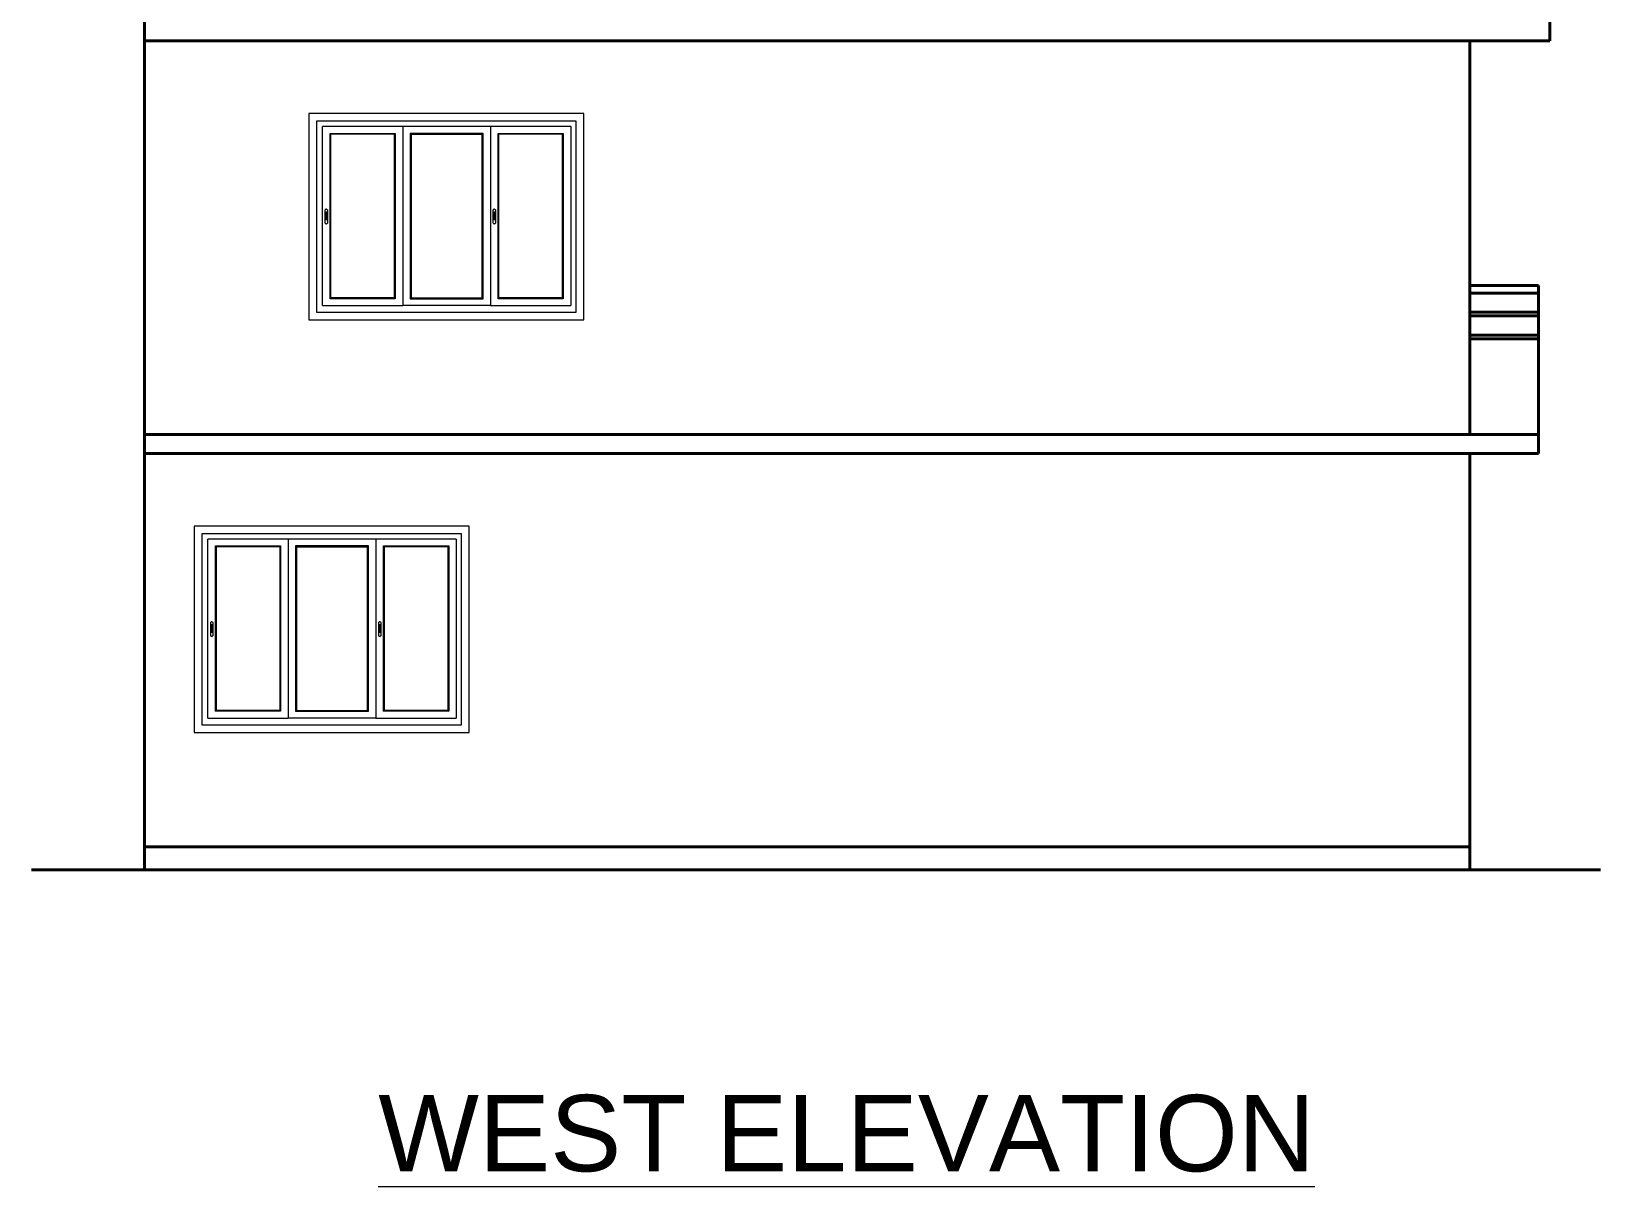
# Model space of a CAD drawing. Header units: inches. Extents: x 160056 to 168773, y -25300 to -22134.
# Drawn here: x 167060.2 to 167471.1, y -24398.7 to -24096.3 of the extents above; entities that cross this region are included whole.
import ezdxf

# ---------------------------------------------------------------- set-up
doc = ezdxf.new("R2010")
doc.units = ezdxf.units.IN
doc.header["$LTSCALE"] = 0.5
doc.header["$MEASUREMENT"] = 0
for name, color, linetype, lineweight in [('PARAPET', 50, 'Continuous', 13), ('Text-100.w', 254, 'Continuous', 9), ('wall', 1, 'Continuous', 40), ('window', 4, 'Continuous', 13)]:
    doc.layers.add(name, color=color, linetype=linetype, lineweight=lineweight)
doc.styles.add('arial', font='arial.ttf')

msp = doc.modelspace()

# ---------------------------------------------------------------- linework, layer by layer
at = {"layer": 'PARAPET'}
for p, q in [((167148.17, -24117.76), (167132.86, -24117.76)), ((167132.86, -24117.76), (167132.86, -24130.99)), ((167188.19, -24117.76), (167148.17, -24117.76)), ((167204.86, -24117.76), (167188.19, -24117.76)), ((167204.86, -24130.99), (167204.86, -24117.76)), ((167134.86, -24119.76), (167134.86, -24130.99)), ((167148.17, -24119.76), (167134.86, -24119.76)), ((167188.19, -24119.76), (167148.17, -24119.76)), ((167202.86, -24119.76), (167188.19, -24119.76)), ((167202.86, -24130.99), (167202.86, -24119.76)), ((167132.86, -24130.99), (167132.86, -24154.95)), ((167134.86, -24130.99), (167134.86, -24154.95)), ((167202.86, -24154.95), (167202.86, -24130.99)), ((167204.86, -24154.95), (167204.86, -24130.99)), ((167132.86, -24154.95), (167132.86, -24171.76)), ((167134.86, -24154.95), (167134.86, -24169.76)), ((167202.86, -24169.76), (167202.86, -24154.95)), ((167204.86, -24171.76), (167204.86, -24154.95)), ((167132.86, -24171.76), (167148.17, -24171.76)), ((167134.86, -24169.76), (167148.17, -24169.76)), ((167148.17, -24169.76), (167188.19, -24169.76)), ((167148.17, -24171.76), (167188.19, -24171.76)), ((167188.19, -24169.76), (167202.86, -24169.76)), ((167188.19, -24171.76), (167204.86, -24171.76)), ((167118.17, -24225.76), (167102.86, -24225.76)), ((167102.86, -24225.76), (167102.86, -24238.99)), ((167104.86, -24227.76), (167104.86, -24238.99)), ((167118.17, -24227.76), (167104.86, -24227.76)), ((167158.19, -24225.76), (167118.17, -24225.76)), ((167158.19, -24227.76), (167118.17, -24227.76)), ((167174.86, -24225.76), (167158.19, -24225.76)), ((167172.86, -24227.76), (167158.19, -24227.76)), ((167172.86, -24238.99), (167172.86, -24227.76)), ((167174.86, -24238.99), (167174.86, -24225.76)), ((167102.86, -24238.99), (167102.86, -24262.95)), ((167104.86, -24238.99), (167104.86, -24262.95)), ((167172.86, -24262.95), (167172.86, -24238.99)), ((167174.86, -24262.95), (167174.86, -24238.99)), ((167102.86, -24262.95), (167102.86, -24279.76)), ((167104.86, -24262.95), (167104.86, -24277.76)), ((167172.86, -24277.76), (167172.86, -24262.95)), ((167174.86, -24279.76), (167174.86, -24262.95)), ((167104.86, -24277.76), (167118.17, -24277.76)), ((167118.17, -24277.76), (167158.19, -24277.76)), ((167158.19, -24277.76), (167172.86, -24277.76)), ((167102.86, -24279.76), (167118.17, -24279.76)), ((167118.17, -24279.76), (167158.19, -24279.76)), ((167158.19, -24279.76), (167174.86, -24279.76))]:
    msp.add_line(p, q, dxfattribs=at)
at = {"layer": 'wall'}
for p, q in [((167089.86, -23946.76), (167089.86, -24315.76)), ((167457.86, -24098.76), (167457.86, -24054.76)), ((167089.86, -24098.76), (167457.86, -24098.76)), ((167436.86, -24098.76), (167436.86, -24201.76)), ((167436.86, -24162.76), (167454.86, -24162.76)), ((167454.86, -24162.76), (167454.86, -24206.76)), ((167436.86, -24164.76), (167454.86, -24164.76)), ((167436.86, -24169.76), (167454.86, -24169.76)), ((167436.86, -24170.76), (167454.86, -24170.76)), ((167436.86, -24175.76), (167454.86, -24175.76)), ((167436.86, -24176.76), (167454.86, -24176.76)), ((167089.86, -24201.76), (167454.86, -24201.76)), ((167089.86, -24315.76), (167089.86, -24202.76)), ((167089.86, -24206.76), (167454.86, -24206.76)), ((167436.86, -24206.76), (167436.86, -24315.76)), ((167089.86, -24309.76), (167436.86, -24309.76)), ((167089.86, -24309.76), (167089.86, -24315.76)), ((167060.25, -24315.76), (167471.13, -24315.76))]:
    msp.add_line(p, q, dxfattribs=at)
at = {"layer": 'window'}
for p, q in [((167136.47, -24130.99), (167136.47, -24121.16)), ((167148.17, -24121.16), (167136.47, -24121.16)), ((167188.19, -24121.16), (167148.17, -24121.16)), ((167157.47, -24121.16), (167157.47, -24130.99)), ((167180.47, -24121.16), (167180.47, -24130.99)), ((167201.47, -24121.16), (167188.19, -24121.16)), ((167201.47, -24121.16), (167201.47, -24130.99)), ((167138.44, -24130.99), (167138.44, -24122.96)), ((167138.44, -24122.96), (167148.17, -24122.96)), ((167138.68, -24123.18), (167138.44, -24122.96)), ((167138.68, -24130.99), (167138.68, -24123.18)), ((167148.17, -24123.18), (167138.68, -24123.18)), ((167148.17, -24122.96), (167155.51, -24122.96)), ((167155.26, -24123.18), (167148.17, -24123.18)), ((167155.26, -24123.18), (167155.51, -24122.96)), ((167155.26, -24123.18), (167155.26, -24130.99)), ((167155.51, -24122.96), (167155.51, -24130.99)), ((167178.51, -24122.96), (167159.44, -24122.96)), ((167159.44, -24122.96), (167159.44, -24130.99)), ((167159.68, -24123.18), (167159.44, -24122.96)), ((167159.68, -24123.18), (167159.68, -24130.99)), ((167159.68, -24123.18), (167178.26, -24123.18)), ((167178.26, -24123.18), (167178.51, -24122.96)), ((167178.26, -24130.99), (167178.26, -24123.18)), ((167178.51, -24130.99), (167178.51, -24122.96)), ((167182.44, -24130.99), (167182.44, -24122.96)), ((167182.44, -24122.96), (167188.19, -24122.96)), ((167182.68, -24123.18), (167182.44, -24122.96)), ((167182.68, -24130.99), (167182.68, -24123.18)), ((167188.19, -24123.18), (167182.68, -24123.18)), ((167188.19, -24122.96), (167199.51, -24122.96)), ((167199.26, -24123.18), (167188.19, -24123.18)), ((167199.26, -24123.18), (167199.51, -24122.96)), ((167199.26, -24123.18), (167199.26, -24130.99)), ((167199.51, -24122.96), (167199.51, -24130.99)), ((167136.47, -24154.95), (167136.47, -24130.99)), ((167138.44, -24154.95), (167138.44, -24130.99)), ((167138.68, -24154.95), (167138.68, -24130.99)), ((167155.26, -24130.99), (167155.26, -24154.95)), ((167155.51, -24130.99), (167155.51, -24154.95)), ((167157.47, -24130.99), (167157.47, -24154.95)), ((167159.44, -24130.99), (167159.44, -24154.95)), ((167159.68, -24130.99), (167159.68, -24154.95)), ((167178.26, -24154.95), (167178.26, -24130.99)), ((167178.51, -24154.95), (167178.51, -24130.99)), ((167180.47, -24130.99), (167180.47, -24154.95)), ((167182.44, -24154.95), (167182.44, -24130.99)), ((167182.68, -24154.95), (167182.68, -24130.99)), ((167199.26, -24130.99), (167199.26, -24154.95)), ((167199.51, -24130.99), (167199.51, -24154.95)), ((167201.47, -24130.99), (167201.47, -24154.95)), ((167137.2, -24143), (167137.21, -24142.97)), ((167137.2, -24143.03), (167137.21, -24142.97)), ((167137.2, -24143.03), (167137.2, -24143)), ((167137.2, -24146.43), (167137.2, -24143.03)), ((167137.21, -24142.97), (167137.23, -24142.93)), ((167137.23, -24142.93), (167137.25, -24142.9)), ((167137.28, -24142.88), (167137.25, -24142.9)), ((167137.31, -24142.86), (167137.28, -24142.88)), ((167137.31, -24142.86), (167137.35, -24142.84)), ((167137.39, -24142.82), (167137.35, -24142.84)), ((167137.43, -24142.82), (167137.39, -24142.82)), ((167137.47, -24142.81), (167137.43, -24142.82)), ((167137.51, -24142.82), (167137.47, -24142.81)), ((167137.51, -24142.82), (167137.55, -24142.82)), ((167137.55, -24142.82), (167137.59, -24142.84)), ((167137.59, -24142.84), (167137.63, -24142.86)), ((167137.63, -24142.86), (167137.66, -24142.88)), ((167137.66, -24142.88), (167137.69, -24142.9)), ((167137.71, -24142.93), (167137.69, -24142.9)), ((167137.73, -24142.97), (167137.71, -24142.93)), ((167137.74, -24143), (167137.73, -24142.97)), ((167137.74, -24143), (167137.74, -24143.03)), ((167137.74, -24143.03), (167137.74, -24146.43)), ((167181.2, -24143), (167181.21, -24142.97)), ((167181.2, -24143.03), (167181.21, -24142.97)), ((167181.2, -24143.03), (167181.2, -24143)), ((167181.2, -24146.43), (167181.2, -24143.03)), ((167181.21, -24142.97), (167181.23, -24142.93)), ((167181.23, -24142.93), (167181.25, -24142.9)), ((167181.28, -24142.88), (167181.25, -24142.9)), ((167181.31, -24142.86), (167181.28, -24142.88)), ((167181.31, -24142.86), (167181.35, -24142.84)), ((167181.39, -24142.82), (167181.35, -24142.84)), ((167181.43, -24142.82), (167181.39, -24142.82)), ((167181.47, -24142.81), (167181.43, -24142.82)), ((167181.51, -24142.82), (167181.47, -24142.81)), ((167181.51, -24142.82), (167181.55, -24142.82)), ((167181.55, -24142.82), (167181.59, -24142.84)), ((167181.59, -24142.84), (167181.63, -24142.86)), ((167181.63, -24142.86), (167181.66, -24142.88)), ((167181.66, -24142.88), (167181.69, -24142.9)), ((167181.71, -24142.93), (167181.69, -24142.9)), ((167181.73, -24142.97), (167181.71, -24142.93)), ((167181.74, -24143), (167181.73, -24142.97)), ((167181.74, -24143), (167181.74, -24143.03)), ((167181.74, -24143.03), (167181.74, -24146.43)), ((167137.2, -24146.46), (167137.2, -24146.43)), ((167137.21, -24146.49), (167137.2, -24146.46)), ((167137.21, -24146.49), (167137.23, -24146.53)), ((167137.23, -24146.53), (167137.25, -24146.56)), ((167137.25, -24146.56), (167137.28, -24146.58)), ((167137.31, -24146.6), (167137.28, -24146.58)), ((167137.3, -24143.71), (167137.29, -24143.73)), ((167137.29, -24143.73), (167137.29, -24143.75)), ((167137.29, -24143.75), (167137.29, -24145.46)), ((167137.29, -24145.48), (167137.29, -24145.46)), ((167137.3, -24145.51), (167137.29, -24145.48)), ((167137.31, -24143.68), (167137.3, -24143.71)), ((167137.31, -24145.53), (167137.3, -24145.51)), ((167137.32, -24143.66), (167137.31, -24143.68)), ((167137.32, -24145.55), (167137.31, -24145.53)), ((167137.35, -24146.62), (167137.31, -24146.6)), ((167137.34, -24143.65), (167137.32, -24143.66)), ((167137.34, -24145.56), (167137.32, -24145.55)), ((167137.36, -24143.63), (167137.34, -24143.65)), ((167137.36, -24145.58), (167137.34, -24145.56)), ((167137.35, -24146.62), (167137.39, -24146.64)), ((167137.39, -24143.62), (167137.36, -24143.63)), ((167137.39, -24145.59), (167137.36, -24145.58)), ((167137.41, -24143.61), (167137.39, -24143.62)), ((167137.41, -24145.6), (167137.39, -24145.59)), ((167137.43, -24146.64), (167137.39, -24146.64)), ((167137.44, -24143.61), (167137.41, -24143.61)), ((167137.44, -24145.61), (167137.41, -24145.6)), ((167137.47, -24146.65), (167137.43, -24146.64)), ((167137.47, -24143.6), (167137.44, -24143.61)), ((167137.47, -24145.61), (167137.44, -24145.61)), ((167137.5, -24143.61), (167137.47, -24143.6)), ((167137.5, -24145.61), (167137.47, -24145.61)), ((167137.47, -24146.65), (167137.51, -24146.64)), ((167137.53, -24143.61), (167137.5, -24143.61)), ((167137.53, -24145.6), (167137.5, -24145.61)), ((167137.51, -24146.64), (167137.55, -24146.64)), ((167137.55, -24143.62), (167137.53, -24143.61)), ((167137.55, -24145.59), (167137.53, -24145.6)), ((167137.58, -24143.63), (167137.55, -24143.62)), ((167137.58, -24145.58), (167137.55, -24145.59)), ((167137.59, -24146.62), (167137.55, -24146.64)), ((167137.6, -24143.65), (167137.58, -24143.63)), ((167137.6, -24145.56), (167137.58, -24145.58)), ((167137.63, -24146.6), (167137.59, -24146.62)), ((167137.62, -24143.66), (167137.6, -24143.65)), ((167137.62, -24145.55), (167137.6, -24145.56)), ((167137.63, -24143.68), (167137.62, -24143.66)), ((167137.63, -24145.53), (167137.62, -24145.55)), ((167137.64, -24143.71), (167137.63, -24143.68)), ((167137.64, -24145.51), (167137.63, -24145.53)), ((167137.63, -24146.6), (167137.66, -24146.58)), ((167137.65, -24143.73), (167137.64, -24143.71)), ((167137.65, -24145.48), (167137.64, -24145.51)), ((167137.65, -24143.75), (167137.65, -24143.73)), ((167137.65, -24145.46), (167137.65, -24143.75)), ((167137.65, -24145.46), (167137.65, -24145.48)), ((167137.66, -24146.58), (167137.69, -24146.56)), ((167137.69, -24146.56), (167137.71, -24146.53)), ((167137.73, -24146.49), (167137.71, -24146.53)), ((167137.74, -24146.43), (167137.73, -24146.49)), ((167137.74, -24146.46), (167137.73, -24146.49)), ((167137.74, -24146.46), (167137.74, -24146.43)), ((167181.2, -24146.46), (167181.2, -24146.43)), ((167181.21, -24146.49), (167181.2, -24146.46)), ((167181.21, -24146.49), (167181.23, -24146.53)), ((167181.23, -24146.53), (167181.25, -24146.56)), ((167181.25, -24146.56), (167181.28, -24146.58)), ((167181.31, -24146.6), (167181.28, -24146.58)), ((167181.3, -24143.71), (167181.29, -24143.73)), ((167181.29, -24143.73), (167181.29, -24143.75)), ((167181.29, -24143.75), (167181.29, -24145.46)), ((167181.29, -24145.48), (167181.29, -24145.46)), ((167181.3, -24145.51), (167181.29, -24145.48)), ((167181.31, -24143.68), (167181.3, -24143.71)), ((167181.31, -24145.53), (167181.3, -24145.51)), ((167181.32, -24143.66), (167181.31, -24143.68)), ((167181.32, -24145.55), (167181.31, -24145.53)), ((167181.35, -24146.62), (167181.31, -24146.6)), ((167181.34, -24143.65), (167181.32, -24143.66)), ((167181.34, -24145.56), (167181.32, -24145.55)), ((167181.36, -24143.63), (167181.34, -24143.65)), ((167181.36, -24145.58), (167181.34, -24145.56)), ((167181.35, -24146.62), (167181.39, -24146.64)), ((167181.39, -24143.62), (167181.36, -24143.63)), ((167181.39, -24145.59), (167181.36, -24145.58)), ((167181.41, -24143.61), (167181.39, -24143.62)), ((167181.41, -24145.6), (167181.39, -24145.59)), ((167181.43, -24146.64), (167181.39, -24146.64)), ((167181.44, -24143.61), (167181.41, -24143.61)), ((167181.44, -24145.61), (167181.41, -24145.6)), ((167181.47, -24146.65), (167181.43, -24146.64)), ((167181.47, -24143.6), (167181.44, -24143.61)), ((167181.47, -24145.61), (167181.44, -24145.61)), ((167181.5, -24143.61), (167181.47, -24143.6)), ((167181.5, -24145.61), (167181.47, -24145.61)), ((167181.47, -24146.65), (167181.51, -24146.64)), ((167181.53, -24143.61), (167181.5, -24143.61)), ((167181.53, -24145.6), (167181.5, -24145.61)), ((167181.51, -24146.64), (167181.55, -24146.64)), ((167181.55, -24143.62), (167181.53, -24143.61)), ((167181.55, -24145.59), (167181.53, -24145.6)), ((167181.58, -24143.63), (167181.55, -24143.62)), ((167181.58, -24145.58), (167181.55, -24145.59)), ((167181.59, -24146.62), (167181.55, -24146.64)), ((167181.6, -24143.65), (167181.58, -24143.63)), ((167181.6, -24145.56), (167181.58, -24145.58)), ((167181.63, -24146.6), (167181.59, -24146.62)), ((167181.62, -24143.66), (167181.6, -24143.65)), ((167181.62, -24145.55), (167181.6, -24145.56)), ((167181.63, -24143.68), (167181.62, -24143.66)), ((167181.63, -24145.53), (167181.62, -24145.55)), ((167181.64, -24143.71), (167181.63, -24143.68)), ((167181.64, -24145.51), (167181.63, -24145.53)), ((167181.63, -24146.6), (167181.66, -24146.58)), ((167181.65, -24143.73), (167181.64, -24143.71)), ((167181.65, -24145.48), (167181.64, -24145.51)), ((167181.65, -24143.75), (167181.65, -24143.73)), ((167181.65, -24145.46), (167181.65, -24143.75)), ((167181.65, -24145.46), (167181.65, -24145.48)), ((167181.66, -24146.58), (167181.69, -24146.56)), ((167181.69, -24146.56), (167181.71, -24146.53)), ((167181.73, -24146.49), (167181.71, -24146.53)), ((167181.74, -24146.43), (167181.73, -24146.49)), ((167181.74, -24146.46), (167181.73, -24146.49)), ((167181.74, -24146.46), (167181.74, -24146.43)), ((167136.47, -24168.05), (167136.47, -24154.95)), ((167138.44, -24166.25), (167138.44, -24154.95)), ((167138.68, -24166.02), (167138.68, -24154.95)), ((167155.26, -24154.95), (167155.26, -24166.02)), ((167155.51, -24154.95), (167155.51, -24166.25)), ((167157.47, -24154.95), (167157.47, -24168.05)), ((167159.44, -24154.95), (167159.44, -24166.25)), ((167159.68, -24154.95), (167159.68, -24166.02)), ((167178.26, -24166.02), (167178.26, -24154.95)), ((167178.51, -24166.25), (167178.51, -24154.95)), ((167180.47, -24154.95), (167180.47, -24168.05)), ((167182.44, -24166.25), (167182.44, -24154.95)), ((167182.68, -24166.02), (167182.68, -24154.95)), ((167199.26, -24154.95), (167199.26, -24166.02)), ((167199.51, -24154.95), (167199.51, -24166.25)), ((167201.47, -24154.95), (167201.47, -24168.05)), ((167138.44, -24166.25), (167138.68, -24166.02)), ((167148.17, -24166.25), (167138.44, -24166.25)), ((167148.17, -24166.02), (167138.68, -24166.02)), ((167155.26, -24166.02), (167148.17, -24166.02)), ((167155.51, -24166.25), (167148.17, -24166.25)), ((167155.26, -24166.02), (167155.51, -24166.25)), ((167159.68, -24166.02), (167159.44, -24166.25)), ((167159.44, -24166.25), (167178.51, -24166.25)), ((167159.68, -24166.02), (167178.26, -24166.02)), ((167178.51, -24166.25), (167178.26, -24166.02)), ((167182.44, -24166.25), (167182.68, -24166.02)), ((167188.19, -24166.25), (167182.44, -24166.25)), ((167188.19, -24166.02), (167182.68, -24166.02)), ((167199.26, -24166.02), (167188.19, -24166.02)), ((167199.51, -24166.25), (167188.19, -24166.25)), ((167199.26, -24166.02), (167199.51, -24166.25)), ((167136.47, -24168.05), (167148.17, -24168.05)), ((167148.17, -24168.05), (167157.47, -24168.05)), ((167180.47, -24168.05), (167157.47, -24168.05)), ((167180.47, -24168.05), (167188.19, -24168.05)), ((167188.19, -24168.05), (167201.47, -24168.05)), ((167106.47, -24238.99), (167106.47, -24229.16)), ((167118.17, -24229.16), (167106.47, -24229.16)), ((167158.19, -24229.16), (167118.17, -24229.16)), ((167127.47, -24229.16), (167127.47, -24238.99)), ((167150.47, -24229.16), (167150.47, -24238.99)), ((167171.47, -24229.16), (167158.19, -24229.16)), ((167171.47, -24229.16), (167171.47, -24238.99)), ((167108.44, -24238.99), (167108.44, -24230.96)), ((167108.44, -24230.96), (167118.17, -24230.96)), ((167108.68, -24231.18), (167108.44, -24230.96)), ((167108.68, -24238.99), (167108.68, -24231.18)), ((167118.17, -24231.18), (167108.68, -24231.18)), ((167118.17, -24230.96), (167125.51, -24230.96)), ((167125.26, -24231.18), (167118.17, -24231.18)), ((167125.26, -24231.18), (167125.51, -24230.96)), ((167125.26, -24231.18), (167125.26, -24238.99)), ((167125.51, -24230.96), (167125.51, -24238.99)), ((167148.51, -24230.96), (167129.44, -24230.96)), ((167129.44, -24230.96), (167129.44, -24238.99)), ((167129.68, -24231.18), (167129.44, -24230.96)), ((167129.68, -24231.18), (167129.68, -24238.99)), ((167129.68, -24231.18), (167148.26, -24231.18)), ((167148.26, -24231.18), (167148.51, -24230.96)), ((167148.26, -24238.99), (167148.26, -24231.18)), ((167148.51, -24238.99), (167148.51, -24230.96)), ((167152.44, -24238.99), (167152.44, -24230.96)), ((167152.44, -24230.96), (167158.19, -24230.96)), ((167152.68, -24231.18), (167152.44, -24230.96)), ((167152.68, -24238.99), (167152.68, -24231.18)), ((167158.19, -24231.18), (167152.68, -24231.18)), ((167158.19, -24230.96), (167169.51, -24230.96)), ((167169.26, -24231.18), (167158.19, -24231.18)), ((167169.26, -24231.18), (167169.51, -24230.96)), ((167169.26, -24231.18), (167169.26, -24238.99)), ((167169.51, -24230.96), (167169.51, -24238.99)), ((167106.47, -24262.95), (167106.47, -24238.99)), ((167108.44, -24262.95), (167108.44, -24238.99)), ((167108.68, -24262.95), (167108.68, -24238.99)), ((167125.26, -24238.99), (167125.26, -24262.95)), ((167125.51, -24238.99), (167125.51, -24262.95)), ((167127.47, -24238.99), (167127.47, -24262.95)), ((167129.44, -24238.99), (167129.44, -24262.95)), ((167129.68, -24238.99), (167129.68, -24262.95)), ((167148.26, -24262.95), (167148.26, -24238.99)), ((167148.51, -24262.95), (167148.51, -24238.99)), ((167150.47, -24238.99), (167150.47, -24262.95)), ((167152.44, -24262.95), (167152.44, -24238.99)), ((167152.68, -24262.95), (167152.68, -24238.99)), ((167169.26, -24238.99), (167169.26, -24262.95)), ((167169.51, -24238.99), (167169.51, -24262.95)), ((167171.47, -24238.99), (167171.47, -24262.95)), ((167107.2, -24251), (167107.21, -24250.97)), ((167107.2, -24251.03), (167107.21, -24250.97)), ((167107.2, -24251.03), (167107.2, -24251)), ((167107.2, -24254.43), (167107.2, -24251.03)), ((167107.21, -24250.97), (167107.23, -24250.93)), ((167107.23, -24250.93), (167107.25, -24250.9)), ((167107.28, -24250.88), (167107.25, -24250.9)), ((167107.31, -24250.86), (167107.28, -24250.88)), ((167107.3, -24251.71), (167107.29, -24251.73)), ((167107.29, -24251.73), (167107.29, -24251.75)), ((167107.29, -24251.75), (167107.29, -24253.46)), ((167107.29, -24253.48), (167107.29, -24253.46)), ((167107.3, -24253.51), (167107.29, -24253.48)), ((167107.31, -24251.68), (167107.3, -24251.71)), ((167107.31, -24253.53), (167107.3, -24253.51)), ((167107.31, -24250.86), (167107.35, -24250.84)), ((167107.32, -24251.66), (167107.31, -24251.68)), ((167107.32, -24253.55), (167107.31, -24253.53)), ((167107.34, -24251.65), (167107.32, -24251.66)), ((167107.34, -24253.56), (167107.32, -24253.55)), ((167107.36, -24251.63), (167107.34, -24251.65)), ((167107.36, -24253.58), (167107.34, -24253.56)), ((167107.39, -24250.82), (167107.35, -24250.84)), ((167107.39, -24251.62), (167107.36, -24251.63)), ((167107.39, -24253.59), (167107.36, -24253.58)), ((167107.43, -24250.82), (167107.39, -24250.82)), ((167107.41, -24251.61), (167107.39, -24251.62)), ((167107.41, -24253.6), (167107.39, -24253.59)), ((167107.44, -24251.61), (167107.41, -24251.61)), ((167107.44, -24253.61), (167107.41, -24253.6)), ((167107.47, -24250.81), (167107.43, -24250.82)), ((167107.47, -24251.6), (167107.44, -24251.61)), ((167107.47, -24253.61), (167107.44, -24253.61)), ((167107.51, -24250.82), (167107.47, -24250.81)), ((167107.5, -24251.61), (167107.47, -24251.6)), ((167107.5, -24253.61), (167107.47, -24253.61)), ((167107.53, -24251.61), (167107.5, -24251.61)), ((167107.53, -24253.6), (167107.5, -24253.61)), ((167107.51, -24250.82), (167107.55, -24250.82)), ((167107.55, -24251.62), (167107.53, -24251.61)), ((167107.55, -24253.59), (167107.53, -24253.6)), ((167107.55, -24250.82), (167107.59, -24250.84)), ((167107.58, -24251.63), (167107.55, -24251.62)), ((167107.58, -24253.58), (167107.55, -24253.59)), ((167107.6, -24251.65), (167107.58, -24251.63)), ((167107.6, -24253.56), (167107.58, -24253.58)), ((167107.59, -24250.84), (167107.63, -24250.86)), ((167107.62, -24251.66), (167107.6, -24251.65)), ((167107.62, -24253.55), (167107.6, -24253.56)), ((167107.63, -24251.68), (167107.62, -24251.66)), ((167107.63, -24253.53), (167107.62, -24253.55)), ((167107.63, -24250.86), (167107.66, -24250.88)), ((167107.64, -24251.71), (167107.63, -24251.68)), ((167107.64, -24253.51), (167107.63, -24253.53)), ((167107.65, -24251.73), (167107.64, -24251.71)), ((167107.65, -24253.48), (167107.64, -24253.51)), ((167107.65, -24251.75), (167107.65, -24251.73)), ((167107.65, -24253.46), (167107.65, -24251.75)), ((167107.65, -24253.46), (167107.65, -24253.48)), ((167107.66, -24250.88), (167107.69, -24250.9)), ((167107.71, -24250.93), (167107.69, -24250.9)), ((167107.73, -24250.97), (167107.71, -24250.93)), ((167107.74, -24251), (167107.73, -24250.97)), ((167107.74, -24251), (167107.74, -24251.03)), ((167107.74, -24251.03), (167107.74, -24254.43)), ((167151.2, -24251), (167151.21, -24250.97)), ((167151.2, -24251.03), (167151.21, -24250.97)), ((167151.2, -24251.03), (167151.2, -24251)), ((167151.2, -24254.43), (167151.2, -24251.03)), ((167151.21, -24250.97), (167151.23, -24250.93)), ((167151.23, -24250.93), (167151.25, -24250.9)), ((167151.28, -24250.88), (167151.25, -24250.9)), ((167151.31, -24250.86), (167151.28, -24250.88)), ((167151.3, -24251.71), (167151.29, -24251.73)), ((167151.29, -24251.73), (167151.29, -24251.75)), ((167151.29, -24251.75), (167151.29, -24253.46)), ((167151.29, -24253.48), (167151.29, -24253.46)), ((167151.3, -24253.51), (167151.29, -24253.48)), ((167151.31, -24251.68), (167151.3, -24251.71)), ((167151.31, -24253.53), (167151.3, -24253.51)), ((167151.31, -24250.86), (167151.35, -24250.84)), ((167151.32, -24251.66), (167151.31, -24251.68)), ((167151.32, -24253.55), (167151.31, -24253.53)), ((167151.34, -24251.65), (167151.32, -24251.66)), ((167151.34, -24253.56), (167151.32, -24253.55)), ((167151.36, -24251.63), (167151.34, -24251.65)), ((167151.36, -24253.58), (167151.34, -24253.56)), ((167151.39, -24250.82), (167151.35, -24250.84)), ((167151.39, -24251.62), (167151.36, -24251.63)), ((167151.39, -24253.59), (167151.36, -24253.58)), ((167151.43, -24250.82), (167151.39, -24250.82)), ((167151.41, -24251.61), (167151.39, -24251.62)), ((167151.41, -24253.6), (167151.39, -24253.59)), ((167151.44, -24251.61), (167151.41, -24251.61)), ((167151.44, -24253.61), (167151.41, -24253.6)), ((167151.47, -24250.81), (167151.43, -24250.82)), ((167151.47, -24251.6), (167151.44, -24251.61)), ((167151.47, -24253.61), (167151.44, -24253.61)), ((167151.51, -24250.82), (167151.47, -24250.81)), ((167151.5, -24251.61), (167151.47, -24251.6)), ((167151.5, -24253.61), (167151.47, -24253.61)), ((167151.53, -24251.61), (167151.5, -24251.61)), ((167151.53, -24253.6), (167151.5, -24253.61)), ((167151.51, -24250.82), (167151.55, -24250.82)), ((167151.55, -24251.62), (167151.53, -24251.61)), ((167151.55, -24253.59), (167151.53, -24253.6)), ((167151.55, -24250.82), (167151.59, -24250.84)), ((167151.58, -24251.63), (167151.55, -24251.62)), ((167151.58, -24253.58), (167151.55, -24253.59)), ((167151.6, -24251.65), (167151.58, -24251.63)), ((167151.6, -24253.56), (167151.58, -24253.58)), ((167151.59, -24250.84), (167151.63, -24250.86)), ((167151.62, -24251.66), (167151.6, -24251.65)), ((167151.62, -24253.55), (167151.6, -24253.56)), ((167151.63, -24251.68), (167151.62, -24251.66)), ((167151.63, -24253.53), (167151.62, -24253.55)), ((167151.63, -24250.86), (167151.66, -24250.88)), ((167151.64, -24251.71), (167151.63, -24251.68)), ((167151.64, -24253.51), (167151.63, -24253.53)), ((167151.65, -24251.73), (167151.64, -24251.71)), ((167151.65, -24253.48), (167151.64, -24253.51)), ((167151.65, -24251.75), (167151.65, -24251.73)), ((167151.65, -24253.46), (167151.65, -24251.75)), ((167151.65, -24253.46), (167151.65, -24253.48)), ((167151.66, -24250.88), (167151.69, -24250.9)), ((167151.71, -24250.93), (167151.69, -24250.9)), ((167151.73, -24250.97), (167151.71, -24250.93)), ((167151.74, -24251), (167151.73, -24250.97)), ((167151.74, -24251), (167151.74, -24251.03)), ((167151.74, -24251.03), (167151.74, -24254.43)), ((167107.2, -24254.46), (167107.2, -24254.43)), ((167107.21, -24254.49), (167107.2, -24254.46)), ((167107.21, -24254.49), (167107.23, -24254.53)), ((167107.23, -24254.53), (167107.25, -24254.56)), ((167107.25, -24254.56), (167107.28, -24254.58)), ((167107.31, -24254.6), (167107.28, -24254.58)), ((167107.35, -24254.62), (167107.31, -24254.6)), ((167107.35, -24254.62), (167107.39, -24254.64)), ((167107.43, -24254.64), (167107.39, -24254.64)), ((167107.47, -24254.65), (167107.43, -24254.64)), ((167107.47, -24254.65), (167107.51, -24254.64)), ((167107.51, -24254.64), (167107.55, -24254.64)), ((167107.59, -24254.62), (167107.55, -24254.64)), ((167107.63, -24254.6), (167107.59, -24254.62)), ((167107.63, -24254.6), (167107.66, -24254.58)), ((167107.66, -24254.58), (167107.69, -24254.56)), ((167107.69, -24254.56), (167107.71, -24254.53)), ((167107.73, -24254.49), (167107.71, -24254.53)), ((167107.74, -24254.43), (167107.73, -24254.49)), ((167107.74, -24254.46), (167107.73, -24254.49)), ((167107.74, -24254.46), (167107.74, -24254.43)), ((167151.2, -24254.46), (167151.2, -24254.43)), ((167151.21, -24254.49), (167151.2, -24254.46)), ((167151.21, -24254.49), (167151.23, -24254.53)), ((167151.23, -24254.53), (167151.25, -24254.56)), ((167151.25, -24254.56), (167151.28, -24254.58)), ((167151.31, -24254.6), (167151.28, -24254.58)), ((167151.35, -24254.62), (167151.31, -24254.6)), ((167151.35, -24254.62), (167151.39, -24254.64)), ((167151.43, -24254.64), (167151.39, -24254.64)), ((167151.47, -24254.65), (167151.43, -24254.64)), ((167151.47, -24254.65), (167151.51, -24254.64)), ((167151.51, -24254.64), (167151.55, -24254.64)), ((167151.59, -24254.62), (167151.55, -24254.64)), ((167151.63, -24254.6), (167151.59, -24254.62)), ((167151.63, -24254.6), (167151.66, -24254.58)), ((167151.66, -24254.58), (167151.69, -24254.56)), ((167151.69, -24254.56), (167151.71, -24254.53)), ((167151.73, -24254.49), (167151.71, -24254.53)), ((167151.74, -24254.43), (167151.73, -24254.49)), ((167151.74, -24254.46), (167151.73, -24254.49)), ((167151.74, -24254.46), (167151.74, -24254.43)), ((167106.47, -24276.05), (167106.47, -24262.95)), ((167108.44, -24274.25), (167108.44, -24262.95)), ((167108.68, -24274.02), (167108.68, -24262.95)), ((167125.26, -24262.95), (167125.26, -24274.02)), ((167125.51, -24262.95), (167125.51, -24274.25)), ((167127.47, -24262.95), (167127.47, -24276.05)), ((167129.44, -24262.95), (167129.44, -24274.25)), ((167129.68, -24262.95), (167129.68, -24274.02)), ((167148.26, -24274.02), (167148.26, -24262.95)), ((167148.51, -24274.25), (167148.51, -24262.95)), ((167150.47, -24262.95), (167150.47, -24276.05)), ((167152.44, -24274.25), (167152.44, -24262.95)), ((167152.68, -24274.02), (167152.68, -24262.95)), ((167169.26, -24262.95), (167169.26, -24274.02)), ((167169.51, -24262.95), (167169.51, -24274.25)), ((167171.47, -24262.95), (167171.47, -24276.05)), ((167108.44, -24274.25), (167108.68, -24274.02)), ((167118.17, -24274.25), (167108.44, -24274.25)), ((167118.17, -24274.02), (167108.68, -24274.02)), ((167125.26, -24274.02), (167118.17, -24274.02)), ((167125.51, -24274.25), (167118.17, -24274.25)), ((167125.26, -24274.02), (167125.51, -24274.25)), ((167129.68, -24274.02), (167129.44, -24274.25)), ((167129.44, -24274.25), (167148.51, -24274.25)), ((167129.68, -24274.02), (167148.26, -24274.02)), ((167148.51, -24274.25), (167148.26, -24274.02)), ((167152.44, -24274.25), (167152.68, -24274.02)), ((167158.19, -24274.25), (167152.44, -24274.25)), ((167158.19, -24274.02), (167152.68, -24274.02)), ((167169.26, -24274.02), (167158.19, -24274.02)), ((167169.51, -24274.25), (167158.19, -24274.25)), ((167169.26, -24274.02), (167169.51, -24274.25)), ((167106.47, -24276.05), (167118.17, -24276.05)), ((167118.17, -24276.05), (167127.47, -24276.05)), ((167150.47, -24276.05), (167127.47, -24276.05)), ((167150.47, -24276.05), (167158.19, -24276.05)), ((167158.19, -24276.05), (167171.47, -24276.05))]:
    msp.add_line(p, q, dxfattribs=at)

# ---------------------------------------------------------------- texts
at = {"layer": 'Text-100.w', "insert": (167273.7, -24374.68), "char_height": 20, "attachment_point": 2, "style": 'arial'}
msp.add_mtext_dynamic_manual_height_columns('{\\LWEST ELEVATION}', width=940.9712, gutter_width=100, heights=[0], dxfattribs=at)

doc.saveas('drawing.dxf')
